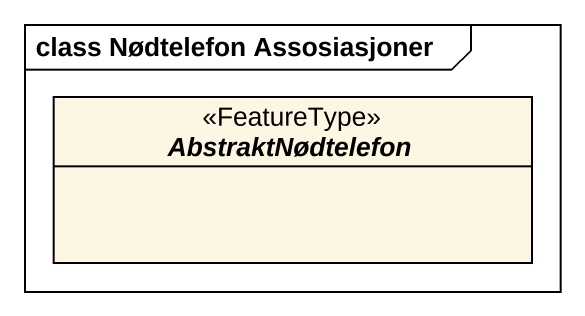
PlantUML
@startuml
mainframe class Nødtelefon Assosiasjoner
hide circle
hide empty members
abstract class AbstraktNødtelefon <<FeatureType>>
@enduml
